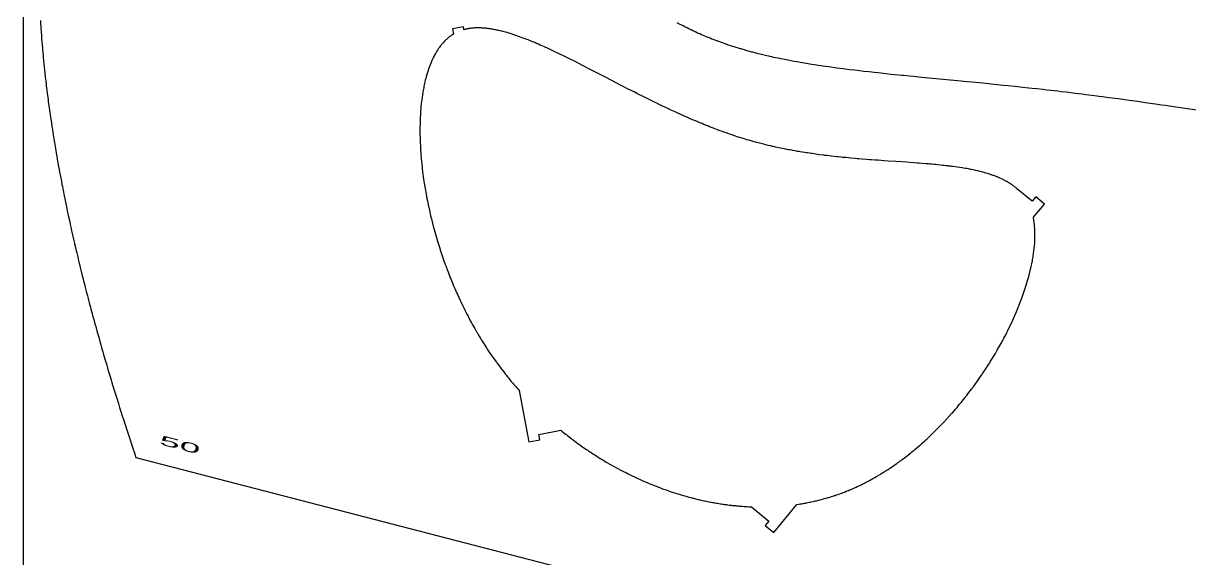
# Model space of a CAD drawing. Header units: metres. Extents: x 790 to 915, y 0 to 250.
# Drawn here: x 790.3 to 852.8, y 95.3 to 124 of the extents above; entities that cross this region are included whole.
import ezdxf

# ---------------------------------------------------------------- set-up
doc = ezdxf.new("R2010")
doc.units = ezdxf.units.M
doc.header["$MEASUREMENT"] = 0
doc.layers.add('1', color=7, linetype='Continuous', lineweight=0)
doc.styles.add('Style-ENGINEERING', font='ENGINEERING.shx')

msp = doc.modelspace()

# ---------------------------------------------------------------- linework, layer by layer
at = {"flags": 128}
for points in [[(915.266535, -0.455962), (915.266535, 249.544038), (790.266535, 249.544038), (790.266535, -0.455962), (915.266535, -0.455962)], [(791.180634, 124.143864), (791.189992, 123.990868), (791.199789, 123.837894), (791.206562, 123.735923), (791.220684, 123.532011), (791.233191, 123.359991), (791.241827, 123.245325), (791.247716, 123.168888), (791.259808, 123.01603), (791.269151, 122.901401), (791.275508, 122.824987), (791.288531, 122.672177), (791.295196, 122.595779), (791.30883, 122.442999), (791.322868, 122.29024), (791.332449, 122.188411), (791.352139, 121.984781), (791.369297, 121.812996), (791.38101, 121.698486), (791.405088, 121.4695), (791.417451, 121.355023), (791.442818, 121.126102), (791.469031, 120.897224), (791.486973, 120.744662), (791.499138, 120.642964), (791.523958, 120.439594), (791.545402, 120.268026), (791.559952, 120.15366), (791.589653, 119.924958), (791.604803, 119.810623), (791.635696, 119.581981), (791.667372, 119.35338), (791.68892, 119.201001), (791.703475, 119.099424), (791.733037, 118.896294), (791.768083, 118.66067), (791.791889, 118.50361), (791.807955, 118.398912), (791.840552, 118.189542), (791.865405, 118.032534), (791.882164, 117.927872), (791.916137, 117.71857), (791.93335, 117.613931), (791.968224, 117.404675), (792.003691, 117.195448), (792.027662, 117.055979), (792.043786, 116.963008), (792.076379, 116.777081), (792.084891, 116.728954), (792.118269, 116.541861), (792.140766, 116.417196), (792.186339, 116.16802), (792.209413, 116.043508), (792.25613, 115.794634), (792.303597, 115.545958), (792.335655, 115.380283), (792.357208, 115.26988), (792.400745, 115.049189), (792.434721, 114.879045), (792.457559, 114.765664), (792.503679, 114.539021), (792.52696, 114.425757), (792.57396, 114.199345), (792.621539, 113.973086), (792.653576, 113.82233), (792.675074, 113.721863), (792.718404, 113.521017), (792.755307, 113.351644), (792.780083, 113.238774), (792.830046, 113.013144), (792.855233, 112.900382), (792.906013, 112.674967), (792.957329, 112.449693), (792.991836, 112.299588), (793.01497, 112.199552), (793.061549, 111.999563), (793.10117, 111.830906), (793.127744, 111.718511), (793.181278, 111.493821), (793.208236, 111.381527), (793.262529, 111.157037), (793.317323, 110.93268), (793.354127, 110.783181), (793.428389, 110.484355), (793.47054, 110.316365), (793.498792, 110.204412), (793.555654, 109.980599), (793.584263, 109.86874), (793.641834, 109.645115), (793.699873, 109.421613), (793.738822, 109.272679), (793.817333, 108.974973), (793.861851, 108.807607), (793.89167, 108.696067), (793.951644, 108.473075), (793.981798, 108.361623), (794.042437, 108.138807), (794.103515, 107.916106), (794.144474, 107.767702), (794.226968, 107.471046), (794.273704, 107.304265), (794.304993, 107.193112), (794.367888, 106.97089), (794.399492, 106.859821), (794.463012, 106.637764), (794.526944, 106.415815), (794.569793, 106.267909), (794.656031, 105.97224), (794.704853, 105.806009), (794.737527, 105.695222), (794.80317, 105.473724), (794.83614, 105.363015), (794.902374, 105.141673), (794.968996, 104.920433), (795.013625, 104.772997), (795.103394, 104.478259), (795.154186, 104.312547), (795.256405, 103.98129), (795.359462, 103.650255), (795.428627, 103.429686), (795.47494, 103.282693), (795.568051, 102.988836), (795.647109, 102.741025), (795.700066, 102.575884), (795.806577, 102.245758), (795.860129, 102.080774), (795.96782, 101.75096), (796.076287, 101.42135), (796.149026, 101.201723), (796.197706, 101.055355), (796.295515, 100.762736), (873.8478, 80.687555)], [(813.878217, 123.661865), (813.851366, 123.806979), (813.261381, 123.697813), (813.312061, 123.423911), (813.28539, 123.407698), (813.272128, 123.399435), (813.248474, 123.384361), (813.232792, 123.374126), (813.201641, 123.353215), (813.186172, 123.342539), (813.155445, 123.320747), (813.125001, 123.298372), (813.104862, 123.283133), (813.064961, 123.251886), (813.050128, 123.239905), (813.020675, 123.215514), (812.991504, 123.190554), (812.972214, 123.173599), (812.934013, 123.138938), (812.905692, 123.112287), (812.886969, 123.094211), (812.849902, 123.057319), (812.831557, 123.038505), (812.795246, 123.000146), (812.759439, 122.960817), (812.689341, 122.879282), (812.676422, 122.863571), (812.650798, 122.831749), (812.625459, 122.7994), (812.608724, 122.777541), (812.575633, 122.733127), (812.551147, 122.69921), (812.534981, 122.676312), (812.503029, 122.629831), (812.487243, 122.606249), (812.456051, 122.55841), (812.425365, 122.509674), (812.365515, 122.409541), (812.343594, 122.371086), (812.329139, 122.345178), (812.300609, 122.292712), (812.286534, 122.266157), (812.258766, 122.212406), (812.231506, 122.157806), (812.178511, 122.046093), (812.16558, 122.017646), (812.1401, 121.960135), (812.115129, 121.901809), (812.066714, 121.782738), (812.043271, 121.722007), (811.997915, 121.598192), (811.954601, 121.471287), (811.8741, 121.208433), (811.859917, 121.157835), (811.850621, 121.123876), (811.832414, 121.055418), (811.823502, 121.020922), (811.806063, 120.951397), (811.789136, 120.881169), (811.75682, 120.738634), (811.749061, 120.702572), (811.733929, 120.629942), (811.719309, 120.55664), (811.691611, 120.408055), (811.678532, 120.332786), (811.653917, 120.180329), (811.63136, 120.025362), (811.592425, 119.708129), (811.57605, 119.545977), (811.549496, 119.214892), (811.531211, 118.875144), (811.519505, 118.171503), (811.526109, 117.808526), (811.532532, 117.62445), (811.541036, 117.438725), (811.54607, 117.345262), (811.571419, 116.967576), (811.587225, 116.776532), (811.60512, 116.584097), (811.614852, 116.487376), (811.635886, 116.292963), (811.647187, 116.195286), (811.659013, 116.097303), (811.665122, 116.0482), (811.718712, 115.652806), (811.748656, 115.453489), (811.7807, 115.253169), (811.79751, 115.152651), (811.832709, 114.950934), (811.851097, 114.849749), (811.870012, 114.748357), (811.879667, 114.697585), (811.919604, 114.494014), (811.940363, 114.391951), (811.961649, 114.289712), (811.97249, 114.23853), (811.994568, 114.136041), (812.005805, 114.084738), (812.022908, 114.00771), (812.069968, 113.801903), (812.094291, 113.698795), (812.119142, 113.59556), (812.131766, 113.543897), (812.157411, 113.440484), (812.170432, 113.388736), (812.190212, 113.311066), (812.217048, 113.207418), (812.230665, 113.155558), (812.251338, 113.077728), (812.282907, 112.960894), (812.40059, 112.544778), (812.462617, 112.336408), (812.526769, 112.127906), (812.559643, 112.023623), (812.626987, 111.815032), (812.661458, 111.710736), (812.696462, 111.606452), (812.714163, 111.554315), (812.786302, 111.345831), (812.823171, 111.241638), (812.860575, 111.137487), (812.879476, 111.08543), (812.91768, 110.981356), (812.936982, 110.929342), (812.966186, 110.85135), (813.045532, 110.643572), (813.086008, 110.539804), (813.127018, 110.436127), (813.147724, 110.384325), (813.189537, 110.280798), (813.210644, 110.229075), (813.242557, 110.151544), (813.285575, 110.048271), (813.307285, 109.996682), (813.340102, 109.919358), (813.389892, 109.803514), (813.480085, 109.598019), (813.525986, 109.495503), (813.572425, 109.39315), (813.595846, 109.342037), (813.643091, 109.239943), (813.666915, 109.188963), (813.702903, 109.112581), (813.751357, 109.010905), (813.775786, 108.96014), (813.812682, 108.884088), (813.868594, 108.770229), (813.918865, 108.669249), (813.944203, 108.618841), (813.982462, 108.543335), (814.040419, 108.430322), (814.099059, 108.31761), (814.128634, 108.26137), (814.235176, 108.06206), (814.289257, 107.962799), (814.343877, 107.863811), (814.371391, 107.814421), (814.426822, 107.715854), (814.454741, 107.66668), (814.496872, 107.593055), (814.55352, 107.495152), (814.582047, 107.446315), (814.625092, 107.373205), (814.69023, 107.263874), (814.748705, 107.167034), (814.778146, 107.118738), (814.822562, 107.04645), (814.889757, 106.938378), (814.957639, 106.830746), (814.991837, 106.777098), (815.053058, 106.682006), (815.083873, 106.634597), (815.130348, 106.563658), (815.200635, 106.457647), (815.271609, 106.352121), (815.307354, 106.299544), (815.37936, 106.194767), (815.415622, 106.14257), (815.470337, 106.064517), (815.517651, 105.997696), (815.549353, 105.95327), (815.613133, 105.864711), (815.645211, 105.820578), (815.70974, 105.732607), (815.774764, 105.64503), (815.818387, 105.586866), (815.84759, 105.548188), (815.906284, 105.471069), (815.939468, 105.427828), (816.006196, 105.341648), (816.073404, 105.255872), (816.118474, 105.198913), (816.148637, 105.161041), (816.209243, 105.085538), (816.277866, 105.000985), (816.323873, 104.944845), (816.354659, 104.90752), (816.416503, 104.833115), (816.463124, 104.777527), (816.463124, 104.777527), (816.494317, 104.740571), (816.556971, 104.666907), (816.588432, 104.6302), (816.651619, 104.557034), (816.715158, 104.484202), (816.757712, 104.435833), (816.843283, 104.339544), (817.351205, 101.594498), (817.941191, 101.703665), (817.886607, 101.998657), (819.066578, 102.21699), (819.116081, 102.176762), (819.215436, 102.096819), (819.315253, 102.017562), (819.382051, 101.965107), (819.426695, 101.930308), (819.516247, 101.861121), (819.617413, 101.783943), (819.6851, 101.732879), (819.730332, 101.69901), (819.821051, 101.631689), (819.889312, 101.581565), (819.934923, 101.548323), (820.026393, 101.482261), (820.072252, 101.449441), (820.164211, 101.384225), (820.256491, 101.319576), (820.441997, 101.191987), (820.511882, 101.144733), (820.558567, 101.113409), (820.652165, 101.051196), (820.699076, 101.020306), (820.79312, 100.958962), (820.887456, 100.898201), (821.076991, 100.778436), (821.124551, 100.748863), (821.219879, 100.69016), (821.315482, 100.63205), (821.507491, 100.51762), (821.700546, 100.405592), (822.089658, 100.188815), (822.285649, 100.084104), (822.383989, 100.032676), (822.581336, 99.931687), (822.680334, 99.88213), (822.779544, 99.833203), (822.829227, 99.808975), (822.928746, 99.760995), (822.978581, 99.737243), (823.053427, 99.701912), (823.153392, 99.655362), (823.203447, 99.632327), (823.278618, 99.598075), (823.39157, 99.547375), (823.592937, 99.459261), (823.693882, 99.416178), (823.794997, 99.373747), (823.845616, 99.352777), (823.946976, 99.311329), (823.997716, 99.290851), (824.073899, 99.260444), (824.175611, 99.220481), (824.226523, 99.200748), (824.30296, 99.17146), (824.417766, 99.128231), (824.519965, 99.090516), (824.571115, 99.07191), (824.647902, 99.044317), (824.76322, 99.003639), (824.878696, 98.963818), (824.936492, 98.944229), (825.039332, 98.909938), (825.090795, 98.893048), (825.168042, 98.868035), (825.284026, 98.831239), (825.400142, 98.795315), (825.458248, 98.777681), (825.574551, 98.743071), (825.632747, 98.726097), (825.720093, 98.701048), (825.927379, 98.643662), (826.031141, 98.616024), (826.134977, 98.589091), (826.186922, 98.575891), (826.290861, 98.550021), (826.342855, 98.537353), (826.420874, 98.518686), (826.524951, 98.494421), (826.57701, 98.482558), (826.655123, 98.4651), (826.733263, 98.448046), (826.772343, 98.439672), (826.876586, 98.417837), (826.928722, 98.407191), (827.006945, 98.391563), (827.085188, 98.376344), (827.124316, 98.368889), (827.202584, 98.354286), (827.241724, 98.347139), (827.300441, 98.336612), (827.404845, 98.318472), (827.457054, 98.309678), (827.535375, 98.296833), (827.613704, 98.284404), (827.652871, 98.278346), (827.731208, 98.266543), (827.770378, 98.260798), (827.829134, 98.252378), (827.907477, 98.241519), (827.946648, 98.236247), (828.005404, 98.228536), (828.093534, 98.217416), (828.197977, 98.20493), (828.250195, 98.19897), (828.328513, 98.190385), (828.406822, 98.182225), (828.445971, 98.178306), (828.524262, 98.170787), (828.563401, 98.167189), (828.622104, 98.161992), (828.700359, 98.15544), (828.739479, 98.152325), (828.798151, 98.147855), (828.886137, 98.141607), (828.964323, 98.136513), (829.003407, 98.134128), (829.062021, 98.130756), (829.149914, 98.126156), (829.23777, 98.122109), (829.281684, 98.120293), (830.207407, 97.356725), (830.016515, 97.125294), (830.479377, 96.74351), (831.718231, 98.245452), (831.832924, 98.262871), (831.890195, 98.271982), (831.976004, 98.286149), (832.061694, 98.300921), (832.104494, 98.308534), (832.190001, 98.324213), (832.232708, 98.332281), (832.296709, 98.344667), (832.381931, 98.361716), (832.424494, 98.370469), (832.488275, 98.383885), (832.583806, 98.404656), (832.668577, 98.423771), (832.71091, 98.433559), (832.774344, 98.44853), (832.869344, 98.471638), (832.964161, 98.495529), (833.011499, 98.507769), (833.095538, 98.530014), (833.137501, 98.54137), (833.200373, 98.558697), (833.294517, 98.585345), (833.38846, 98.612786), (833.435356, 98.626804), (833.528992, 98.655437), (833.575732, 98.670052), (833.645743, 98.69235), (833.728563, 98.719359), (833.769909, 98.733102), (833.831847, 98.754012), (833.924568, 98.786049), (834.017066, 98.818891), (834.063229, 98.835615), (834.155383, 98.86967), (834.201372, 98.887002), (834.270245, 98.913381), (834.361868, 98.949264), (834.407589, 98.967512), (834.476056, 98.995266), (834.544384, 99.02348), (834.578496, 99.037761), (834.654378, 99.069995), (834.704869, 99.0918), (834.738486, 99.106477), (834.805614, 99.136165), (834.855867, 99.158722), (834.889324, 99.173897), (834.956132, 99.204577), (834.989482, 99.22008), (835.056073, 99.251413), (835.122519, 99.283177), (835.166735, 99.304591), (835.254971, 99.347988), (835.304488, 99.372729), (835.337452, 99.389355), (835.403268, 99.42292), (835.43612, 99.439859), (835.50171, 99.474047), (835.567147, 99.508646), (835.610687, 99.53194), (835.697561, 99.579068), (835.730067, 99.596926), (835.794963, 99.632942), (835.859702, 99.669357), (835.859702, 99.669357), (835.902774, 99.693853), (835.988706, 99.743368), (836.052967, 99.780959), (836.095719, 99.806235), (836.181007, 99.857298), (836.223542, 99.883083), (836.308394, 99.935157), (836.392952, 99.987897), (836.561178, 100.095345), (836.608275, 100.126032), (836.702183, 100.188012), (836.795704, 100.250793), (836.857836, 100.293087), (836.89916, 100.321477), (836.981575, 100.378717), (837.073918, 100.443839), (837.135257, 100.487678), (837.176051, 100.517089), (837.2574, 100.576356), (837.3182, 100.621191), (837.358633, 100.651262), (837.439254, 100.711835), (837.479443, 100.742336), (837.559573, 100.80376), (837.639373, 100.865743), (837.797971, 100.991358), (837.88659, 101.062964), (837.94543, 101.111075), (837.98455, 101.143313), (838.062532, 101.208179), (838.120791, 101.257165), (838.159522, 101.289982), (838.236721, 101.355994), (838.27519, 101.389187), (838.351861, 101.455943), (838.428177, 101.523187), (838.579735, 101.659108), (838.636197, 101.710562), (838.673724, 101.745009), (838.748504, 101.814246), (838.785756, 101.849033), (838.859983, 101.918943), (838.933839, 101.989292), (839.080427, 102.131282), (839.116837, 102.167044), (839.189374, 102.238877), (839.261528, 102.311119), (839.404679, 102.456799), (839.475671, 102.530224), (839.616476, 102.678205), (839.755693, 102.827651), (840.029285, 103.130709), (840.067234, 103.173752), (840.142741, 103.260141), (840.217721, 103.346925), (840.267414, 103.404995), (840.300411, 103.443802), (840.366089, 103.521636), (840.43947, 103.609543), (840.488091, 103.668346), (840.520371, 103.707634), (840.584609, 103.786413), (840.632504, 103.84567), (840.664299, 103.885257), (840.727561, 103.96462), (840.759028, 104.004395), (840.821633, 104.084129), (840.883797, 104.1641), (841.006791, 104.324729), (841.075189, 104.415467), (841.12047, 104.476107), (841.150516, 104.516597), (841.210267, 104.597727), (841.25478, 104.658702), (841.284313, 104.699411), (841.343033, 104.780965), (841.37222, 104.821809), (841.430245, 104.903627), (841.487806, 104.985611), (841.601519, 105.150052), (841.643674, 105.21187), (841.67163, 105.253127), (841.727183, 105.335741), (841.754781, 105.377097), (841.809615, 105.459903), (841.863968, 105.542829), (841.971217, 105.709009), (841.997724, 105.750617), (842.05037, 105.833905), (842.102523, 105.917279), (842.20534, 106.084263), (842.255999, 106.167858), (842.355806, 106.335218), (842.453582, 106.50276), (842.642965, 106.838161), (842.677549, 106.901068), (842.700441, 106.943005), (842.745832, 107.026875), (842.768329, 107.068805), (842.812926, 107.152653), (842.856993, 107.236477), (842.943522, 107.404027), (842.964818, 107.445889), (843.007005, 107.529576), (843.048651, 107.613208), (843.130305, 107.780278), (843.170308, 107.863703), (843.248658, 108.030295), (843.32478, 108.196499), (843.470264, 108.527513), (843.539587, 108.692211), (843.671299, 109.019707), (843.793635, 109.344296), (844.009559, 109.982947), (844.102835, 110.296109), (844.145734, 110.450952), (844.186115, 110.604561), (844.205354, 110.680885), (844.275918, 110.982815), (844.307329, 111.131662), (844.336135, 111.279022), (844.349554, 111.352127), (844.374413, 111.49715), (844.385849, 111.569055), (844.396618, 111.640545), (844.401752, 111.676133), (844.436772, 111.956941), (844.450214, 112.094656), (844.460919, 112.230504), (844.465239, 112.29771), (844.471802, 112.430651), (844.47404, 112.496372), (844.475579, 112.561585), (844.476086, 112.593997), (844.476353, 112.722341), (844.475427, 112.785716), (844.47379, 112.84855), (844.472705, 112.879762), (844.47, 112.941772), (844.468379, 112.972568), (844.465611, 113.018498), (844.45625, 113.139412), (844.450485, 113.199), (844.443994, 113.258), (844.440476, 113.287277), (844.432891, 113.345381), (844.428824, 113.374207), (844.42238, 113.417159), (844.413144, 113.47389), (844.408249, 113.502023), (844.400561, 113.543929), (844.392456, 113.585481), (844.388247, 113.606122), (844.982667, 114.326776), (844.519805, 114.70856), (844.328913, 114.477129), (843.494284, 115.165561), (843.465565, 115.189913), (843.446208, 115.205975), (843.406987, 115.237685), (843.387125, 115.253335), (843.3469, 115.284228), (843.30601, 115.314584), (843.278383, 115.334525), (843.259802, 115.347689), (843.222252, 115.373706), (843.200903, 115.38816), (843.157717, 115.416681), (843.113885, 115.44469), (843.084305, 115.463082), (843.064428, 115.47522), (843.024294, 115.499199), (842.978544, 115.52571), (842.947694, 115.543113), (842.926971, 115.554595), (842.885155, 115.577274), (842.85347, 115.594036), (842.832193, 115.605094), (842.789273, 115.626933), (842.76763, 115.637714), (842.723982, 115.659003), (842.679852, 115.679931), (842.590157, 115.720721), (842.564588, 115.73194), (842.513002, 115.754051), (842.460823, 115.775729), (842.425709, 115.789943), (842.402155, 115.799315), (842.3547, 115.81781), (842.300764, 115.838225), (842.264486, 115.851607), (842.240158, 115.860428), (842.191164, 115.877832), (842.154123, 115.890679), (842.129288, 115.899146), (842.079285, 115.915849), (842.054116, 115.924085), (842.003448, 115.940332), (842.003448, 115.940332), (841.952341, 115.95628), (841.848817, 115.987295), (841.789826, 116.004235), (841.750197, 116.01533), (841.670221, 116.03705), (841.629876, 116.047679), (841.54848, 116.068483), (841.466148, 116.088694), (841.410745, 116.101845), (841.298717, 116.127391), (841.256289, 116.136716), (841.170758, 116.154959), (841.084335, 116.172671), (841.026227, 116.18419), (840.908846, 116.206556), (840.8198, 116.222757), (840.75996, 116.233292), (840.639151, 116.253744), (840.578187, 116.263669), (840.455156, 116.282937), (840.330671, 116.301456), (840.077428, 116.336382), (840.005197, 116.345725), (839.9568, 116.351842), (839.859433, 116.363817), (839.810464, 116.369678), (839.711961, 116.381155), (839.612714, 116.392319), (839.54614, 116.399594), (839.412022, 116.413759), (839.259617, 116.429118), (839.157134, 116.439039), (839.088426, 116.44552), (838.950098, 116.458181), (838.845563, 116.467429), (838.775504, 116.473484), (838.634509, 116.485348), (838.42087, 116.50259), (838.277045, 116.513764), (838.180553, 116.521089), (837.986138, 116.535486), (837.765195, 116.551359), (837.616627, 116.561804), (837.316534, 116.58251), (837.012648, 116.603189), (836.601875, 116.631172), (836.39421, 116.645514), (836.080015, 116.667683), (835.921751, 116.679133), (835.709573, 116.694853), (835.603002, 116.702929), (835.442562, 116.71534), (835.200632, 116.73469), (835.038531, 116.748126), (834.957245, 116.755017), (834.835029, 116.765583), (834.616932, 116.78508), (834.507501, 116.795191), (834.342898, 116.81084), (834.177763, 116.827095), (834.095004, 116.83546), (833.929116, 116.852685), (833.845992, 116.861554), (833.72109, 116.875188), (833.554165, 116.894008), (833.470542, 116.903701), (833.344914, 116.918607), (833.219063, 116.933964), (833.156056, 116.941816), (832.931619, 116.970703), (832.819168, 116.98573), (832.650223, 117.009027), (832.537421, 117.025077), (832.480972, 117.033262), (832.396239, 117.045741), (832.283157, 117.062763), (832.226573, 117.071442), (832.141645, 117.084673), (832.014142, 117.105006), (831.900701, 117.12358), (831.843946, 117.133047), (831.758772, 117.147475), (831.630924, 117.169638), (831.50298, 117.192438), (831.438974, 117.204082), (831.325137, 117.225189), (831.268196, 117.235941), (831.182759, 117.252319), (831.054552, 117.27746), (830.92629, 117.3033), (830.862142, 117.316487), (830.733817, 117.343402), (830.669643, 117.357134), (830.573369, 117.37808), (830.459254, 117.403453), (830.402193, 117.416365), (830.316599, 117.436018), (830.18821, 117.466149), (830.059829, 117.497072), (829.995646, 117.512835), (829.867297, 117.544973), (829.803135, 117.561352), (829.706909, 117.586311), (829.578648, 117.620329), (829.514537, 117.63766), (829.418399, 117.664061), (829.322297, 117.690955), (829.274262, 117.704588), (829.196743, 117.72686), (829.145079, 117.741887), (829.041793, 117.772367), (828.990171, 117.787818), (828.886969, 117.819135), (828.783826, 117.850998), (828.715099, 117.87254), (828.669296, 117.887033), (828.57773, 117.91633), (828.526247, 117.932991), (828.423333, 117.966698), (828.320491, 118.000911), (828.25197, 118.023997), (828.115029, 118.070821), (828.012416, 118.106499), (827.944052, 118.130547), (827.807436, 118.179258), (827.739186, 118.203917), (827.602803, 118.253828), (827.466585, 118.304511), (827.375866, 118.338719), (827.194662, 118.40811), (827.143756, 118.427856), (827.042022, 118.467642), (826.940394, 118.507813), (826.872703, 118.534803), (826.737468, 118.589274), (826.636174, 118.630547), (826.56871, 118.658257), (826.43394, 118.714131), (826.366635, 118.742291), (826.232192, 118.799041), (826.097975, 118.856349), (826.008625, 118.894853), (825.830241, 118.972551), (825.730091, 119.016644), (825.663401, 119.04619), (825.530211, 119.105628), (825.463713, 119.135516), (825.330913, 119.195615), (825.19838, 119.256127), (825.110176, 119.296688), (824.93414, 119.378307), (824.868257, 119.409078), (824.736708, 119.47087), (824.605453, 119.53298), (824.518117, 119.574553), (824.343854, 119.658069), (824.213521, 119.721006), (824.12681, 119.763094), (823.953821, 119.847556), (823.867546, 119.889916), (823.695448, 119.974866), (823.52396, 120.060079), (823.18288, 120.23109), (822.992166, 120.327505), (822.865495, 120.391825), (822.613312, 120.520471), (822.487812, 120.584755), (822.238025, 120.713138), (821.989898, 120.841134), (821.498819, 121.095282), (821.06836, 121.318217), (820.855358, 121.428321), (820.538738, 121.591436), (820.32963, 121.698645), (820.225681, 121.751744), (820.070524, 121.830719), (819.865105, 121.934684), (819.763029, 121.98606), (819.610719, 122.062325), (819.459388, 122.137585), (819.384093, 122.174823), (819.250855, 122.240353), (819.184535, 122.272787), (819.085433, 122.321011), (818.93764, 122.392359), (818.79089, 122.462476), (818.717911, 122.497057), (818.572754, 122.565232), (818.500579, 122.598814), (818.392828, 122.648536), (818.2028, 122.734946), (818.108529, 122.777166), (818.014759, 122.818711), (817.968063, 122.839225), (817.875053, 122.879727), (817.828739, 122.899711), (817.75951, 122.92935), (817.667658, 122.968226), (817.667658, 122.968226), (817.621927, 122.987384), (817.553576, 123.015768), (817.451607, 123.057535), (817.361532, 123.093829), (817.316696, 123.111678), (817.249694, 123.138074), (817.149762, 123.176806), (817.050522, 123.214483), (817.001164, 123.232919), (816.913848, 123.265023), (816.8704, 123.280748), (816.805489, 123.303923), (816.708718, 123.337743), (816.612667, 123.370412), (816.564913, 123.386309), (816.501525, 123.407045), (816.469952, 123.417214), (816.422747, 123.432216), (816.352285, 123.45415), (816.186937, 123.503363), (816.105154, 123.526474), (816.02397, 123.548569), (815.983604, 123.55923), (815.903328, 123.579773), (815.863418, 123.589649), (815.803841, 123.603967), (815.724944, 123.622117), (815.685727, 123.630785), (815.627195, 123.643273), (815.569014, 123.65514), (815.540056, 123.660837), (815.463269, 123.675257), (815.425113, 123.682042), (815.368178, 123.691681), (815.311603, 123.700669), (815.283451, 123.704917), (815.227419, 123.712918), (815.19954, 123.716669), (815.157892, 123.721981), (815.084362, 123.730487), (815.047843, 123.734286), (814.993373, 123.739412), (814.939276, 123.743844), (814.912367, 123.745798), (814.858832, 123.749179), (814.832205, 123.750604), (814.792443, 123.752408), (814.739758, 123.754185), (814.713558, 123.754802), (814.674438, 123.755388), (814.635533, 123.755563), (814.616161, 123.755496), (814.547725, 123.754413), (814.513765, 123.753375), (814.463149, 123.751191), (814.412924, 123.748251), (814.387958, 123.746495), (814.338323, 123.742407), (814.313653, 123.740074), (814.276835, 123.736211), (814.228091, 123.730376), (814.203869, 123.727164), (814.167724, 123.721975), (814.131804, 123.716339), (814.113929, 123.713353), (814.066541, 123.704837), (814.042999, 123.700277), (814.007877, 123.693055), (813.972984, 123.685375), (813.955623, 123.681362), (813.921076, 123.672988), (813.903889, 123.668627), (813.878217, 123.661865)], [(853.434536, 119.311667), (852.751346, 119.412142), (852.409721, 119.462158), (851.897232, 119.536791), (851.470099, 119.598539), (851.256509, 119.629236), (850.936093, 119.675036), (850.508808, 119.735598), (850.295137, 119.765643), (849.974595, 119.810395), (849.518634, 119.873342), (849.290618, 119.90449), (848.948545, 119.950786), (848.606412, 119.996547), (848.435322, 120.019219), (848.093094, 120.064134), (847.921955, 120.086372), (847.665214, 120.119448), (847.360879, 120.158208), (847.208691, 120.177406), (846.980383, 120.205973), (846.637862, 120.248306), (846.295271, 120.29001), (846.123948, 120.310624), (845.86693, 120.341247), (845.695563, 120.361464), (845.352774, 120.401423), (845.095636, 120.43098), (844.924188, 120.450491), (844.581242, 120.489055), (844.323987, 120.517581), (844.152463, 120.536415), (843.809366, 120.573648), (843.552002, 120.601204), (843.380407, 120.619405), (843.037171, 120.655413), (842.779707, 120.682088), (842.608048, 120.699721), (842.26469, 120.734645), (842.007139, 120.760556), (841.491965, 120.811727), (841.105528, 120.849605), (840.847881, 120.874657), (840.332543, 120.924378), (839.172922, 121.03527), (838.399869, 121.109445), (837.970448, 121.151116), (837.755759, 121.172145), (837.433759, 121.203988), (837.337168, 121.213621), (836.965182, 121.251121), (836.779236, 121.270135), (836.500383, 121.299035), (836.221618, 121.32844), (836.082272, 121.343349), (835.853659, 121.368139), (835.73938, 121.380694), (835.567999, 121.39974), (835.311018, 121.428818), (835.082687, 121.455217), (834.968558, 121.468624), (834.797413, 121.489008), (834.540808, 121.520233), (834.312838, 121.548685), (834.198898, 121.563171), (834.028049, 121.585242), (833.857275, 121.60774), (833.771917, 121.619155), (833.544394, 121.65016), (833.43069, 121.665983), (833.260206, 121.690136), (833.089814, 121.71481), (833.004653, 121.727349), (832.853317, 121.749986), (832.777679, 121.761475), (832.66426, 121.778925), (832.49422, 121.805608), (832.324291, 121.83292), (832.239369, 121.846821), (832.08847, 121.871947), (832.013057, 121.884714), (831.899982, 121.904127), (831.730477, 121.933854), (831.561105, 121.964336), (831.47647, 121.97987), (831.326095, 122.00798), (831.25095, 122.022279), (831.138288, 122.044042), (830.969423, 122.077412), (830.856934, 122.100156), (830.800716, 122.111682), (830.716423, 122.129166), (830.566674, 122.16084), (830.491851, 122.176969), (830.379681, 122.201536), (830.267592, 122.226562), (830.211579, 122.239252), (830.099615, 122.264992), (830.043666, 122.278044), (829.959782, 122.297857), (829.820088, 122.331514), (829.750294, 122.348647), (829.645673, 122.374737), (829.541135, 122.401307), (829.488898, 122.414775), (829.358982, 122.448835), (829.294075, 122.466158), (829.19678, 122.492513), (829.099564, 122.519317), (829.050985, 122.532889), (828.95389, 122.560378), (828.905372, 122.574297), (828.832635, 122.595393), (828.724961, 122.627135), (828.671163, 122.643227), (828.590515, 122.667644), (828.469654, 122.704904), (828.348929, 122.742937), (828.288618, 122.762246), (828.168101, 122.801461), (828.107895, 122.821368), (828.017653, 122.851609), (828.006057, 122.855531), (827.922452, 122.884042), (827.880718, 122.898433), (827.818205, 122.920189), (827.724631, 122.953208), (827.631294, 122.986692), (827.584715, 123.003609), (827.491738, 123.037796), (827.44534, 123.055066), (827.375856, 123.081195), (827.283424, 123.116451), (827.2373, 123.134259), (827.16823, 123.161197), (827.064886, 123.202116), (826.973289, 123.239008), (826.927585, 123.257639), (826.859147, 123.285816), (826.756758, 123.328606), (826.654692, 123.372029), (826.603781, 123.393979), (826.513475, 123.433398), (826.468419, 123.453299), (826.400958, 123.483389), (826.300043, 123.529066), (826.199463, 123.575398), (826.149299, 123.598812), (826.049224, 123.646136), (825.999315, 123.670048), (825.924611, 123.70623), (825.832988, 123.751254), (825.787287, 123.773982), (825.718873, 123.808346), (825.616567, 123.860506), (825.514639, 123.913408), (825.463818, 123.940138), (825.362464, 123.994163), (825.311932, 124.021459)]]:
    msp.add_lwpolyline(points, dxfattribs=at)

# ---------------------------------------------------------------- texts
at = {"layer": '1', "style": 'Style-ENGINEERING', "width": 3}
msp.add_text('50', height=0.5, rotation=345.483, dxfattribs=at).set_placement((797.514256, 101.480142))

doc.saveas('drawing.dxf')
